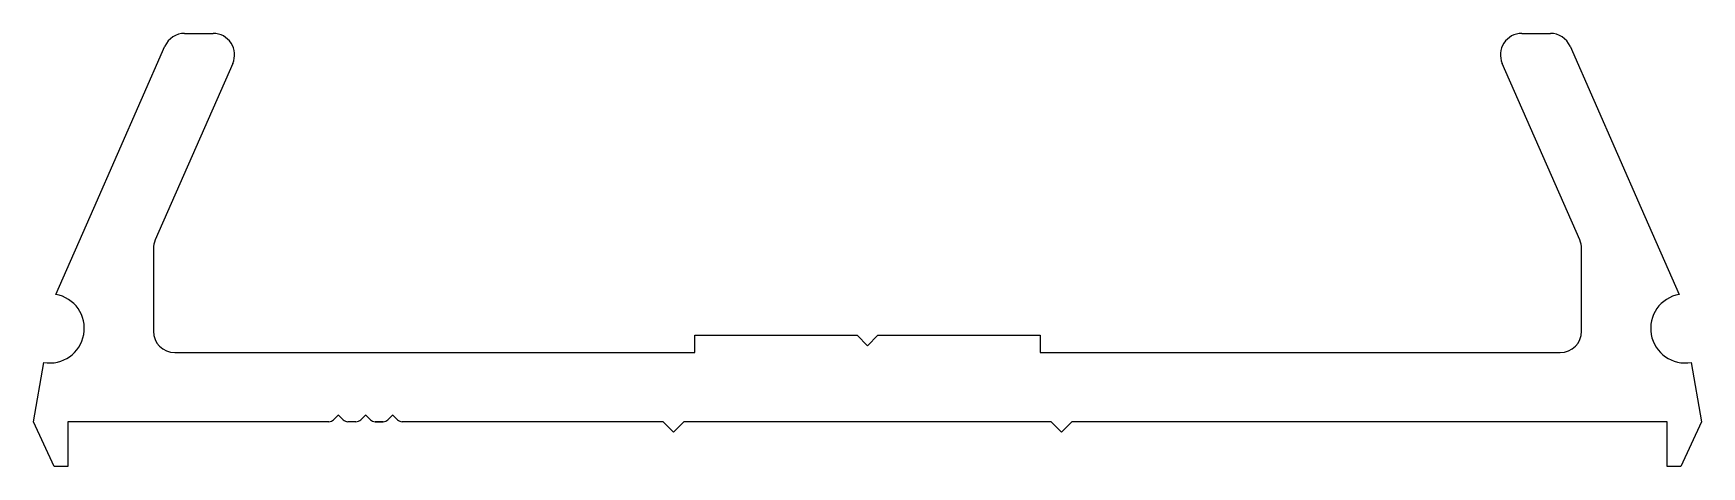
# Model space of a CAD drawing. Extents: x -31.4 to 30, y -0.7 to 15.3.
import ezdxf

# ---------------------------------------------------------------- set-up
doc = ezdxf.new("R2010")
doc.units = 0
doc.layers.add('1', color=7, linetype='CONTINUOUS')

msp = doc.modelspace()

# ---------------------------------------------------------------- linework, layer by layer
at = {"layer": '1', "color": 7, "linetype": 'CONTINUOUS'}
for p, q in [((-29.208, 8.851), (-26.588, 14.801)), ((-25.867, 15.271), (-24.813, 15.271)), ((23.343, 15.271), (24.397, 15.271)), ((25.118, 14.801), (27.738, 8.851)), ((-24.092, 14.167), (-26.949, 7.677)), ((25.48, 7.677), (22.622, 14.167)), ((-30.606, 5.676), (-29.208, 8.851)), ((27.738, 8.851), (29.136, 5.676)), ((-27.016, 7.36), (-27.016, 4.324)), ((25.546, 4.324), (25.546, 7.36)), ((-7.085, 3.537), (-7.085, 4.172)), ((-7.085, 4.172), (-1.116, 4.172)), ((-1.116, 4.172), (-0.735, 3.791)), ((-0.735, 3.791), (-0.354, 4.172)), ((-0.354, 4.172), (5.615, 4.172)), ((5.615, 4.172), (5.615, 3.537)), ((-31.431, 0.997), (-31.047, 3.175)), ((-26.229, 3.537), (-7.085, 3.537)), ((5.615, 3.537), (24.759, 3.537)), ((29.577, 3.175), (29.961, 0.997)), ((-20.213, 1.241), (-20.384, 1.07)), ((-20.03, 1.07), (-20.201, 1.241)), ((-19.213, 1.241), (-19.384, 1.07)), ((-19.03, 1.07), (-19.201, 1.241)), ((-18.213, 1.241), (-18.384, 1.07)), ((-18.03, 1.07), (-18.201, 1.241)), ((-30.669, -0.654), (-31.431, 0.997)), ((-20.561, 0.997), (-30.161, 0.997)), ((-30.161, 0.997), (-30.161, -0.654)), ((-19.561, 0.997), (-19.853, 0.997)), ((-18.561, 0.997), (-18.854, 0.997)), ((-18.854, 0.997), (-18.561, 0.997)), ((-18.561, 0.997), (-18.854, 0.997)), ((-18.854, 0.997), (-18.561, 0.997)), ((-18.561, 0.997), (-18.854, 0.997)), ((-8.253, 0.997), (-17.854, 0.997)), ((-17.854, 0.997), (-17.854, 0.997)), ((-7.872, 0.616), (-8.253, 0.997)), ((-7.491, 0.997), (-7.872, 0.616)), ((-0.735, 0.997), (-7.491, 0.997)), ((6.021, 0.997), (-0.735, 0.997)), ((6.402, 0.616), (6.021, 0.997)), ((6.783, 0.997), (6.402, 0.616)), ((28.691, 0.997), (6.783, 0.997)), ((28.691, -0.654), (28.691, 0.997)), ((29.961, 0.997), (29.199, -0.654)), ((-30.161, -0.654), (-30.669, -0.654)), ((29.199, -0.654), (28.691, -0.654))]:
    msp.add_line(p, q, dxfattribs=at)
for centre, radius, start, end in [((-25.867, 14.484), 0.787, 90, 156.23594), ((-24.813, 14.484), 0.787, 336.23594, 90), ((23.343, 14.484), 0.787, 90, 203.76406), ((24.397, 14.484), 0.787, 23.76406, 90), ((-26.229, 7.36), 0.787, 156.23594, 180), ((24.759, 7.36), 0.787, 0, 23.76406), ((-30.826, 4.426), 1.27, 260, 80), ((29.356, 4.426), 1.27, 100, 280), ((-26.229, 4.324), 0.787, 180, 270), ((24.759, 4.324), 0.787, 270, 360), ((-20.207, 1.235), 0.008, 45, 135), ((-19.207, 1.235), 0.008, 45, 135), ((-18.207, 1.235), 0.008, 45, 135), ((-20.561, 1.247), 0.25, 270, 315), ((-19.853, 1.247), 0.25, 225, 270), ((-19.561, 1.247), 0.25, 270, 315), ((-18.854, 1.247), 0.25, 225, 270), ((-18.561, 1.247), 0.25, 270, 315), ((-17.854, 1.247), 0.25, 225, 270)]:
    msp.add_arc(centre, radius, start, end, dxfattribs=at)

doc.saveas('drawing.dxf')
